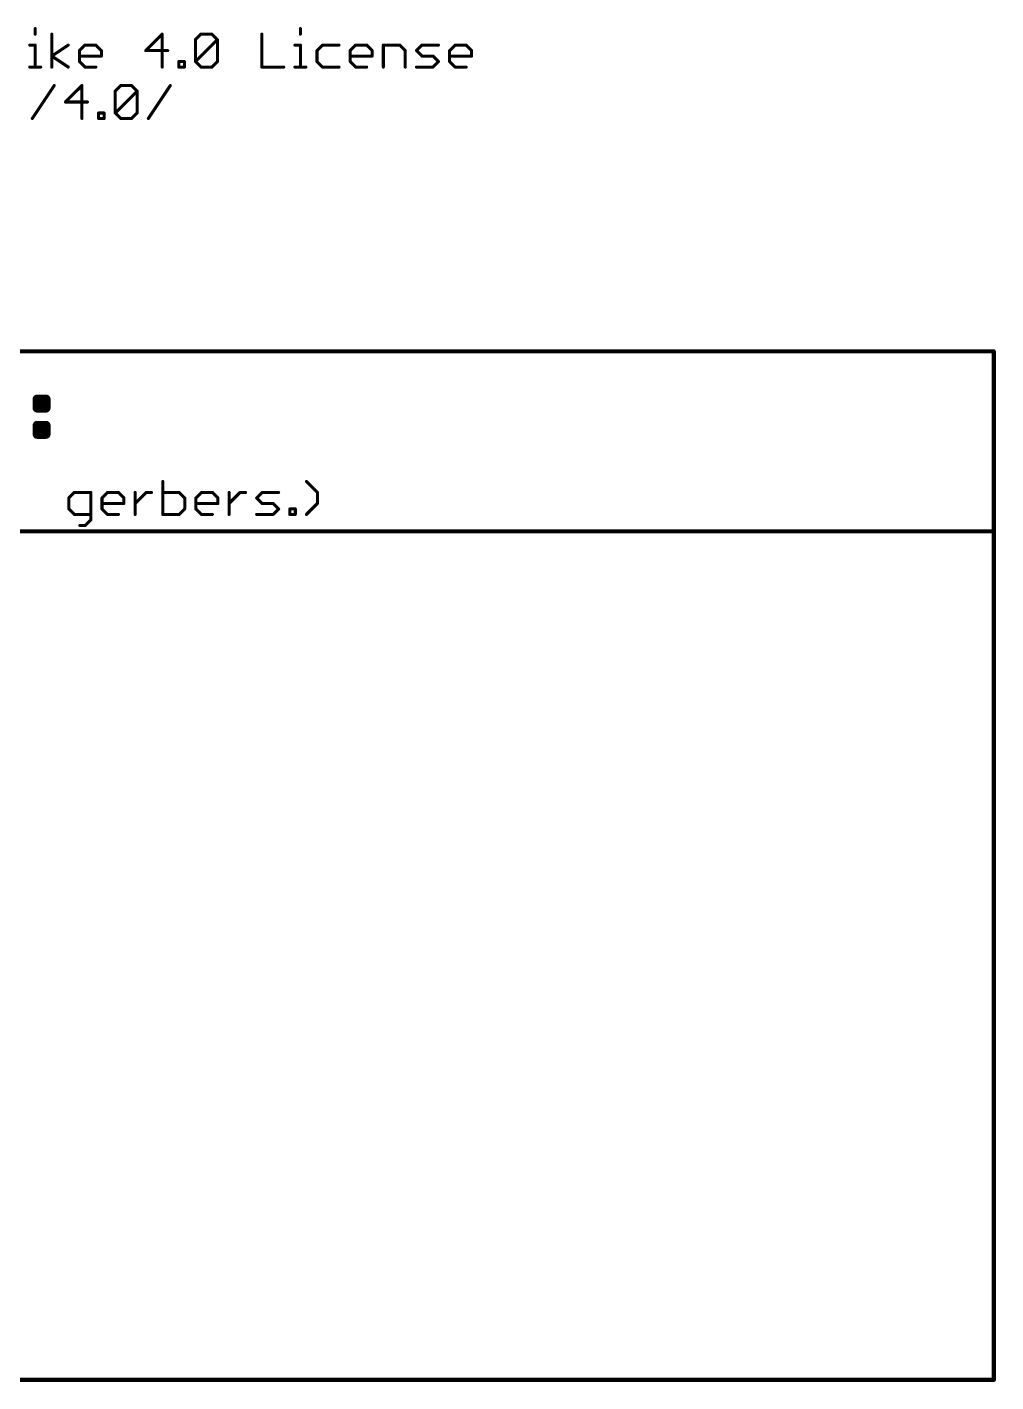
# Model space of a CAD drawing. Extents: x -41 to 92, y -75 to 33.
# Drawn here: x 43.7 to 91.5, y -75 to -8.1 of the extents above; entities that cross this region are included whole.
import ezdxf

# ---------------------------------------------------------------- set-up
doc = ezdxf.new("R2010")
doc.units = 0
doc.layers.add('51', color=53, linetype='CONTINUOUS')

msp = doc.modelspace()

# ---------------------------------------------------------------- linework, layer by layer
at = {"layer": '51'}
for points, const_width in [([(44.0974, -8.1856), (44.0974, -8.4568)], 0.1524), ([(44.9176, -10.0838), (44.9176, -8.4568)], 0.1524), ([(50.3697, -8.4568), (49.5563, -9.2703)], 0.1524), ([(50.3697, -10.0838), (50.3697, -8.4568)], 0.1524), ([(52.012, -8.728), (52.2831, -8.4568)], 0.1524), ([(52.012, -9.8126), (52.012, -8.728)], 0.1524), ([(52.012, -9.8126), (53.0966, -8.728)], 0.1524), ([(52.2831, -8.4568), (52.8255, -8.4568)], 0.1524), ([(52.8255, -8.4568), (53.0966, -8.728)], 0.1524), ([(53.0966, -8.728), (53.0966, -9.8126)], 0.1524), ([(55.2863, -8.4568), (55.2863, -10.0838)], 0.1524), ([(57.1946, -8.1856), (57.1946, -8.4568)], 0.1524), ([(43.8262, -8.9991), (44.0974, -8.9991)], 0.1524), ([(44.0974, -8.9991), (44.0974, -10.0838)], 0.1524), ([(44.9176, -9.5415), (45.7311, -8.9991)], 0.1524), ([(46.2819, -9.2703), (46.5531, -8.9991)], 0.1524), ([(46.2819, -9.8126), (46.2819, -9.2703)], 0.1524), ([(46.5531, -8.9991), (47.0954, -8.9991)], 0.1524), ([(47.0954, -8.9991), (47.3666, -9.2703)], 0.1524), ([(47.3666, -9.2703), (47.3666, -9.5415)], 0.1524), ([(49.5563, -9.2703), (50.6409, -9.2703)], 0.1524), ([(56.9235, -8.9991), (57.1946, -8.9991)], 0.1524), ([(57.1946, -8.9991), (57.1946, -10.0838)], 0.1524), ([(58.2861, -8.9991), (58.0149, -9.2703)], 0.1524), ([(58.0149, -9.2703), (58.0149, -9.8126)], 0.1524), ([(59.0996, -8.9991), (58.2861, -8.9991)], 0.1524), ([(59.652, -9.2703), (59.9232, -8.9991)], 0.1524), ([(59.652, -9.8126), (59.652, -9.2703)], 0.1524), ([(59.9232, -8.9991), (60.4655, -8.9991)], 0.1524), ([(60.4655, -8.9991), (60.7367, -9.2703)], 0.1524), ([(60.7367, -9.2703), (60.7367, -9.5415)], 0.1524), ([(61.2892, -10.0838), (61.2892, -8.9991)], 0.1524), ([(61.2892, -8.9991), (62.1027, -8.9991)], 0.1524), ([(62.1027, -8.9991), (62.3739, -9.2703)], 0.1524), ([(62.3739, -9.2703), (62.3739, -10.0838)], 0.1524), ([(62.9264, -9.2703), (63.1975, -8.9991)], 0.1524), ([(63.1975, -9.5415), (62.9264, -9.2703)], 0.1524), ([(63.1975, -8.9991), (64.011, -8.9991)], 0.1524), ([(64.5635, -9.2703), (64.8347, -8.9991)], 0.1524), ([(64.5635, -9.8126), (64.5635, -9.2703)], 0.1524), ([(64.8347, -8.9991), (65.377, -8.9991)], 0.1524), ([(65.377, -8.9991), (65.6482, -9.2703)], 0.1524), ([(65.6482, -9.2703), (65.6482, -9.5415)], 0.1524), ([(43.8262, -10.0838), (44.3685, -10.0838)], 0.1524), ([(45.7311, -10.0838), (44.9176, -9.5415)], 0.1524), ([(47.3666, -9.5415), (46.2819, -9.5415)], 0.1524), ([(46.5531, -10.0838), (46.2819, -9.8126)], 0.1524), ([(47.0954, -10.0838), (46.5531, -10.0838)], 0.1524), ([(51.1934, -10.0838), (51.1934, -9.8126)], 0.1524), ([(51.1934, -9.8126), (51.4646, -9.8126)], 0.1524), ([(51.4646, -10.0838), (51.1934, -10.0838)], 0.1524), ([(51.4646, -9.8126), (51.4646, -10.0838)], 0.1524), ([(52.2831, -10.0838), (52.012, -9.8126)], 0.1524), ([(52.8255, -10.0838), (52.2831, -10.0838)], 0.1524), ([(53.0966, -9.8126), (52.8255, -10.0838)], 0.1524), ([(55.2863, -10.0838), (56.371, -10.0838)], 0.1524), ([(56.9235, -10.0838), (57.4658, -10.0838)], 0.1524), ([(58.0149, -9.8126), (58.2861, -10.0838)], 0.1524), ([(58.2861, -10.0838), (59.0996, -10.0838)], 0.1524), ([(60.7367, -9.5415), (59.652, -9.5415)], 0.1524), ([(59.9232, -10.0838), (59.652, -9.8126)], 0.1524), ([(60.4655, -10.0838), (59.9232, -10.0838)], 0.1524), ([(62.9264, -10.0838), (63.7399, -10.0838)], 0.1524), ([(63.7399, -9.5415), (63.1975, -9.5415)], 0.1524), ([(64.011, -9.8126), (63.7399, -9.5415)], 0.1524), ([(63.7399, -10.0838), (64.011, -9.8126)], 0.1524), ([(65.6482, -9.5415), (64.5635, -9.5415)], 0.1524), ([(64.8347, -10.0838), (64.5635, -9.8126)], 0.1524), ([(65.377, -10.0838), (64.8347, -10.0838)], 0.1524), ([(43.9546, -12.6238), (45.0393, -10.9968)], 0.1524), ([(46.4053, -10.9968), (45.5918, -11.8103)], 0.1524), ([(46.4053, -12.6238), (46.4053, -10.9968)], 0.1524), ([(48.0475, -11.268), (48.3187, -10.9968)], 0.1524), ([(48.0475, -12.3526), (48.0475, -11.268)], 0.1524), ([(48.0475, -12.3526), (49.1322, -11.268)], 0.1524), ([(48.3187, -10.9968), (48.861, -10.9968)], 0.1524), ([(48.861, -10.9968), (49.1322, -11.268)], 0.1524), ([(49.1322, -11.268), (49.1322, -12.3526)], 0.1524), ([(49.6847, -12.6238), (50.7693, -10.9968)], 0.1524), ([(45.5918, -11.8103), (46.6764, -11.8103)], 0.1524), ([(47.2289, -12.6238), (47.2289, -12.3526)], 0.1524), ([(47.2289, -12.3526), (47.5001, -12.3526)], 0.1524), ([(47.5001, -12.6238), (47.2289, -12.6238)], 0.1524), ([(47.5001, -12.3526), (47.5001, -12.6238)], 0.1524), ([(48.3187, -12.6238), (48.0475, -12.3526)], 0.1524), ([(48.861, -12.6238), (48.3187, -12.6238)], 0.1524), ([(49.1322, -12.3526), (48.861, -12.6238)], 0.1524), ([(-10.16, -24.13), (91.44, -24.13)], 0.2032), ([(91.44, -24.13), (91.44, -33.02)], 0.2032), ([(44.1954, -26.4907), (44.6276, -26.4907)], 0.4572), ([(44.1954, -26.9229), (44.1954, -26.4907)], 0.4572), ([(44.6276, -26.9229), (44.1954, -26.9229)], 0.4572), ([(44.6276, -26.4907), (44.6276, -26.9229)], 0.4572), ([(44.1954, -27.7872), (44.6276, -27.7872)], 0.4572), ([(44.1954, -28.2194), (44.1954, -27.7872)], 0.4572), ([(44.6276, -28.2194), (44.1954, -28.2194)], 0.4572), ([(44.6276, -27.7872), (44.6276, -28.2194)], 0.4572), ([(50.3967, -30.5548), (50.3967, -32.1818)], 0.1524), ([(58.0334, -31.0971), (57.491, -30.5548)], 0.1524), ([(46.0292, -31.0971), (45.7581, -31.3683)], 0.1524), ([(45.7581, -31.3683), (45.7581, -31.9106)], 0.1524), ([(46.8427, -31.0971), (46.0292, -31.0971)], 0.1524), ([(46.8427, -32.453), (46.8427, -31.0971)], 0.1524), ([(47.3952, -31.3683), (47.6664, -31.0971)], 0.1524), ([(47.3952, -31.9106), (47.3952, -31.3683)], 0.1524), ([(47.6664, -31.0971), (48.2087, -31.0971)], 0.1524), ([(48.2087, -31.0971), (48.4799, -31.3683)], 0.1524), ([(48.4799, -31.3683), (48.4799, -31.6395)], 0.1524), ([(49.0324, -32.1818), (49.0324, -31.0971)], 0.1524), ([(49.0324, -31.6395), (49.5747, -31.0971)], 0.1524), ([(49.5747, -31.0971), (49.8459, -31.0971)], 0.1524), ([(51.2102, -31.0971), (50.3967, -31.0971)], 0.1524), ([(51.4813, -31.3683), (51.2102, -31.0971)], 0.1524), ([(51.4813, -31.9106), (51.4813, -31.3683)], 0.1524), ([(52.0338, -31.3683), (52.305, -31.0971)], 0.1524), ([(52.0338, -31.9106), (52.0338, -31.3683)], 0.1524), ([(52.305, -31.0971), (52.8473, -31.0971)], 0.1524), ([(52.8473, -31.0971), (53.1185, -31.3683)], 0.1524), ([(53.1185, -31.3683), (53.1185, -31.6395)], 0.1524), ([(53.671, -32.1818), (53.671, -31.0971)], 0.1524), ([(53.671, -31.6395), (54.2133, -31.0971)], 0.1524), ([(54.2133, -31.0971), (54.4845, -31.0971)], 0.1524), ([(55.0353, -31.3683), (55.3065, -31.0971)], 0.1524), ([(55.3065, -31.6395), (55.0353, -31.3683)], 0.1524), ([(55.3065, -31.0971), (56.12, -31.0971)], 0.1524), ([(58.0334, -31.6395), (58.0334, -31.0971)], 0.1524), ([(45.7581, -31.9106), (46.0292, -32.1818)], 0.1524), ([(46.0292, -32.1818), (46.8427, -32.1818)], 0.1524), ([(48.4799, -31.6395), (47.3952, -31.6395)], 0.1524), ([(47.6664, -32.1818), (47.3952, -31.9106)], 0.1524), ([(48.2087, -32.1818), (47.6664, -32.1818)], 0.1524), ([(50.3967, -32.1818), (51.2102, -32.1818)], 0.1524), ([(51.2102, -32.1818), (51.4813, -31.9106)], 0.1524), ([(53.1185, -31.6395), (52.0338, -31.6395)], 0.1524), ([(52.305, -32.1818), (52.0338, -31.9106)], 0.1524), ([(52.8473, -32.1818), (52.305, -32.1818)], 0.1524), ([(55.0353, -32.1818), (55.8488, -32.1818)], 0.1524), ([(55.8488, -31.6395), (55.3065, -31.6395)], 0.1524), ([(56.12, -31.9106), (55.8488, -31.6395)], 0.1524), ([(55.8488, -32.1818), (56.12, -31.9106)], 0.1524), ([(56.6725, -32.1818), (56.6725, -31.9106)], 0.1524), ([(56.6725, -31.9106), (56.9436, -31.9106)], 0.1524), ([(56.9436, -32.1818), (56.6725, -32.1818)], 0.1524), ([(56.9436, -31.9106), (56.9436, -32.1818)], 0.1524), ([(57.491, -32.1818), (58.0334, -31.6395)], 0.1524), ([(46.3004, -32.7241), (46.5716, -32.7241)], 0.1524), ([(46.5716, -32.7241), (46.8427, -32.453)], 0.1524), ([(-10.16, -33.02), (91.44, -33.02)], 0.2032), ([(91.44, -33.02), (91.44, -74.93)], 0.2032), ([(91.44, -74.93), (-10.16, -74.93)], 0.2032)]:
    msp.add_lwpolyline(points, dxfattribs=dict(at, const_width=const_width))
for points, const_width in [([(44.1355, -8.1856, 1), (44.0593, -8.1856)], 0.0762), ([(44.0593, -8.4568, 1), (44.1355, -8.4568)], 0.0762), ([(44.9557, -8.4568, 1), (44.8795, -8.4568)], 0.0762), ([(50.4078, -8.4568, 1), (50.3316, -8.4568)], 0.0762), ([(50.3967, -8.4838, 1), (50.3428, -8.4299)], 0.0762), ([(51.985, -8.701, 1), (52.0389, -8.7549)], 0.0762), ([(52.0501, -8.728, 1), (51.9739, -8.728)], 0.0762), ([(52.2831, -8.4187, 1), (52.2831, -8.4949)], 0.0762), ([(52.3101, -8.4838, 1), (52.2562, -8.4299)], 0.0762), ([(52.8524, -8.4299, 1), (52.7985, -8.4838)], 0.0762), ([(52.8255, -8.4949, 1), (52.8255, -8.4187)], 0.0762), ([(53.1347, -8.728, 1), (53.0585, -8.728)], 0.0762), ([(53.1236, -8.7549, 1), (53.0697, -8.701)], 0.0762), ([(53.0697, -8.7549, 1), (53.1236, -8.701)], 0.0762), ([(55.3244, -8.4568, 1), (55.2482, -8.4568)], 0.0762), ([(57.2327, -8.1856, 1), (57.1565, -8.1856)], 0.0762), ([(57.1565, -8.4568, 1), (57.2327, -8.4568)], 0.0762), ([(43.8262, -8.961, 1), (43.8262, -9.0372)], 0.0762), ([(44.1355, -8.9991, 1), (44.0593, -8.9991)], 0.0762), ([(44.0974, -9.0372, 1), (44.0974, -8.961)], 0.0762), ([(45.7523, -9.0308, 1), (45.71, -8.9674)], 0.0762), ([(46.32, -9.2703, 1), (46.2438, -9.2703)], 0.0762), ([(46.255, -9.2434, 1), (46.3089, -9.2972)], 0.0762), ([(46.5531, -8.961, 1), (46.5531, -9.0372)], 0.0762), ([(46.58, -9.0261, 1), (46.5262, -8.9722)], 0.0762), ([(47.1224, -8.9722, 1), (47.0685, -9.0261)], 0.0762), ([(47.0954, -9.0372, 1), (47.0954, -8.961)], 0.0762), ([(47.4047, -9.2703, 1), (47.3285, -9.2703)], 0.0762), ([(47.3397, -9.2972, 1), (47.3935, -9.2434)], 0.0762), ([(49.5563, -9.2322, 1), (49.5563, -9.3084)], 0.0762), ([(49.5293, -9.2434, 1), (49.5832, -9.2972)], 0.0762), ([(50.6409, -9.3084, 1), (50.6409, -9.2322)], 0.0762), ([(56.9235, -8.961, 1), (56.9235, -9.0372)], 0.0762), ([(57.2327, -8.9991, 1), (57.1565, -8.9991)], 0.0762), ([(57.1946, -9.0372, 1), (57.1946, -8.961)], 0.0762), ([(58.053, -9.2703, 1), (57.9768, -9.2703)], 0.0762), ([(57.9879, -9.2434, 1), (58.0418, -9.2972)], 0.0762), ([(58.2861, -8.961, 1), (58.2861, -9.0372)], 0.0762), ([(58.313, -9.0261, 1), (58.2591, -8.9722)], 0.0762), ([(59.0996, -9.0372, 1), (59.0996, -8.961)], 0.0762), ([(59.6901, -9.2703, 1), (59.6139, -9.2703)], 0.0762), ([(59.6251, -9.2434, 1), (59.679, -9.2972)], 0.0762), ([(59.9232, -8.961, 1), (59.9232, -9.0372)], 0.0762), ([(59.9502, -9.0261, 1), (59.8963, -8.9722)], 0.0762), ([(60.4925, -8.9722, 1), (60.4386, -9.0261)], 0.0762), ([(60.4655, -9.0372, 1), (60.4655, -8.961)], 0.0762), ([(60.7748, -9.2703, 1), (60.6986, -9.2703)], 0.0762), ([(60.7098, -9.2972, 1), (60.7636, -9.2434)], 0.0762), ([(61.3273, -8.9991, 1), (61.2511, -8.9991)], 0.0762), ([(61.2892, -8.961, 1), (61.2892, -9.0372)], 0.0762), ([(62.1296, -8.9722, 1), (62.0758, -9.0261)], 0.0762), ([(62.1027, -9.0372, 1), (62.1027, -8.961)], 0.0762), ([(62.412, -9.2703, 1), (62.3358, -9.2703)], 0.0762), ([(62.3469, -9.2972, 1), (62.4008, -9.2434)], 0.0762), ([(62.9533, -9.2434, 1), (62.8994, -9.2972)], 0.0762), ([(62.8994, -9.2434, 1), (62.9533, -9.2972)], 0.0762), ([(63.1975, -8.961, 1), (63.1975, -9.0372)], 0.0762), ([(63.2245, -9.0261, 1), (63.1706, -8.9722)], 0.0762), ([(64.011, -9.0372, 1), (64.011, -8.961)], 0.0762), ([(64.6016, -9.2703, 1), (64.5254, -9.2703)], 0.0762), ([(64.5366, -9.2434, 1), (64.5905, -9.2972)], 0.0762), ([(64.8347, -8.961, 1), (64.8347, -9.0372)], 0.0762), ([(64.8616, -9.0261, 1), (64.8077, -8.9722)], 0.0762), ([(65.404, -8.9722, 1), (65.3501, -9.0261)], 0.0762), ([(65.377, -9.0372, 1), (65.377, -8.961)], 0.0762), ([(65.6863, -9.2703, 1), (65.6101, -9.2703)], 0.0762), ([(65.6212, -9.2972, 1), (65.6751, -9.2434)], 0.0762), ([(43.8262, -10.0457, 1), (43.8262, -10.1219)], 0.0762), ([(44.3685, -10.1219, 1), (44.3685, -10.0457)], 0.0762), ([(44.9388, -9.5098, 1), (44.8965, -9.5732)], 0.0762), ([(44.8965, -9.5098, 1), (44.9388, -9.5732)], 0.0762), ([(45.71, -10.1155, 1), (45.7523, -10.0521)], 0.0762), ([(46.2819, -9.5034, 1), (46.2819, -9.5796)], 0.0762), ([(46.3089, -9.7857, 1), (46.255, -9.8396)], 0.0762), ([(46.2438, -9.8126, 1), (46.32, -9.8126)], 0.0762), ([(46.5531, -10.0457, 1), (46.5531, -10.1219)], 0.0762), ([(46.5262, -10.1107, 1), (46.58, -10.0569)], 0.0762), ([(47.0954, -10.1219, 1), (47.0954, -10.0457)], 0.0762), ([(47.3285, -9.5415, 1), (47.4047, -9.5415)], 0.0762), ([(47.3666, -9.5796, 1), (47.3666, -9.5034)], 0.0762), ([(51.2315, -9.8126, 1), (51.1553, -9.8126)], 0.0762), ([(51.1934, -9.7745, 1), (51.1934, -9.8507)], 0.0762), ([(51.1934, -10.0457, 1), (51.1934, -10.1219)], 0.0762), ([(51.5027, -9.8126, 1), (51.4265, -9.8126)], 0.0762), ([(51.4646, -9.8507, 1), (51.4646, -9.7745)], 0.0762), ([(51.4646, -10.1219, 1), (51.4646, -10.0457)], 0.0762), ([(52.0389, -9.7857, 1), (51.985, -9.8396)], 0.0762), ([(51.985, -9.7857, 1), (52.0389, -9.8396)], 0.0762), ([(51.9739, -9.8126, 1), (52.0501, -9.8126)], 0.0762), ([(52.2831, -10.0457, 1), (52.2831, -10.1219)], 0.0762), ([(52.2562, -10.1107, 1), (52.3101, -10.0569)], 0.0762), ([(52.7985, -10.0569, 1), (52.8524, -10.1107)], 0.0762), ([(52.8255, -10.1219, 1), (52.8255, -10.0457)], 0.0762), ([(53.0585, -9.8126, 1), (53.1347, -9.8126)], 0.0762), ([(53.1236, -9.8396, 1), (53.0697, -9.7857)], 0.0762), ([(55.2863, -10.0457, 1), (55.2863, -10.1219)], 0.0762), ([(56.371, -10.1219, 1), (56.371, -10.0457)], 0.0762), ([(56.9235, -10.0457, 1), (56.9235, -10.1219)], 0.0762), ([(57.4658, -10.1219, 1), (57.4658, -10.0457)], 0.0762), ([(58.0418, -9.7857, 1), (57.9879, -9.8396)], 0.0762), ([(57.9768, -9.8126, 1), (58.053, -9.8126)], 0.0762), ([(58.2861, -10.0457, 1), (58.2861, -10.1219)], 0.0762), ([(58.2591, -10.1107, 1), (58.313, -10.0569)], 0.0762), ([(59.0996, -10.1219, 1), (59.0996, -10.0457)], 0.0762), ([(59.652, -9.5034, 1), (59.652, -9.5796)], 0.0762), ([(59.679, -9.7857, 1), (59.6251, -9.8396)], 0.0762), ([(59.6139, -9.8126, 1), (59.6901, -9.8126)], 0.0762), ([(59.9232, -10.0457, 1), (59.9232, -10.1219)], 0.0762), ([(59.8963, -10.1107, 1), (59.9502, -10.0569)], 0.0762), ([(60.4655, -10.1219, 1), (60.4655, -10.0457)], 0.0762), ([(60.6986, -9.5415, 1), (60.7748, -9.5415)], 0.0762), ([(60.7367, -9.5796, 1), (60.7367, -9.5034)], 0.0762), ([(62.9264, -10.0457, 1), (62.9264, -10.1219)], 0.0762), ([(63.1975, -9.5034, 1), (63.1975, -9.5796)], 0.0762), ([(63.1706, -9.5684, 1), (63.2245, -9.5145)], 0.0762), ([(63.7668, -9.5145, 1), (63.7129, -9.5684)], 0.0762), ([(63.7129, -10.0569, 1), (63.7668, -10.1107)], 0.0762), ([(63.7399, -9.5796, 1), (63.7399, -9.5034)], 0.0762), ([(63.7399, -10.1219, 1), (63.7399, -10.0457)], 0.0762), ([(64.038, -9.8396, 1), (63.9841, -9.7857)], 0.0762), ([(63.9841, -9.8396, 1), (64.038, -9.7857)], 0.0762), ([(64.5635, -9.5034, 1), (64.5635, -9.5796)], 0.0762), ([(64.5905, -9.7857, 1), (64.5366, -9.8396)], 0.0762), ([(64.5254, -9.8126, 1), (64.6016, -9.8126)], 0.0762), ([(64.8347, -10.0457, 1), (64.8347, -10.1219)], 0.0762), ([(64.8077, -10.1107, 1), (64.8616, -10.0569)], 0.0762), ([(65.377, -10.1219, 1), (65.377, -10.0457)], 0.0762), ([(65.6101, -9.5415, 1), (65.6863, -9.5415)], 0.0762), ([(65.6482, -9.5796, 1), (65.6482, -9.5034)], 0.0762), ([(44.0593, -10.0838, 1), (44.1355, -10.0838)], 0.0762), ([(44.8795, -10.0838, 1), (44.9557, -10.0838)], 0.0762), ([(50.3316, -10.0838, 1), (50.4078, -10.0838)], 0.0762), ([(51.1553, -10.0838, 1), (51.2315, -10.0838)], 0.0762), ([(51.4265, -10.0838, 1), (51.5027, -10.0838)], 0.0762), ([(55.2482, -10.0838, 1), (55.3244, -10.0838)], 0.0762), ([(57.1565, -10.0838, 1), (57.2327, -10.0838)], 0.0762), ([(61.2511, -10.0838, 1), (61.3273, -10.0838)], 0.0762), ([(62.3358, -10.0838, 1), (62.412, -10.0838)], 0.0762), ([(45.071, -11.0179, 1), (45.0076, -10.9757)], 0.0762), ([(46.4434, -10.9968, 1), (46.3672, -10.9968)], 0.0762), ([(46.4322, -11.0238, 1), (46.3783, -10.9699)], 0.0762), ([(48.0856, -11.268, 1), (48.0094, -11.268)], 0.0762), ([(48.0206, -11.241, 1), (48.0744, -11.2949)], 0.0762), ([(48.3187, -10.9587, 1), (48.3187, -11.0349)], 0.0762), ([(48.3456, -11.0238, 1), (48.2917, -10.9699)], 0.0762), ([(48.8879, -10.9699, 1), (48.8341, -11.0238)], 0.0762), ([(48.861, -11.0349, 1), (48.861, -10.9587)], 0.0762), ([(49.1703, -11.268, 1), (49.0941, -11.268)], 0.0762), ([(49.1591, -11.2949, 1), (49.1052, -11.241)], 0.0762), ([(49.1052, -11.2949, 1), (49.1591, -11.241)], 0.0762), ([(50.801, -11.0179, 1), (50.7376, -10.9757)], 0.0762), ([(45.5918, -11.7722, 1), (45.5918, -11.8484)], 0.0762), ([(45.5648, -11.7834, 1), (45.6187, -11.8372)], 0.0762), ([(46.6764, -11.8484, 1), (46.6764, -11.7722)], 0.0762), ([(43.9229, -12.6027, 1), (43.9863, -12.6449)], 0.0762), ([(46.3672, -12.6238, 1), (46.4434, -12.6238)], 0.0762), ([(47.267, -12.3526, 1), (47.1908, -12.3526)], 0.0762), ([(47.2289, -12.3145, 1), (47.2289, -12.3907)], 0.0762), ([(47.2289, -12.5857, 1), (47.2289, -12.6619)], 0.0762), ([(47.1908, -12.6238, 1), (47.267, -12.6238)], 0.0762), ([(47.5382, -12.3526, 1), (47.462, -12.3526)], 0.0762), ([(47.462, -12.6238, 1), (47.5382, -12.6238)], 0.0762), ([(47.5001, -12.3907, 1), (47.5001, -12.3145)], 0.0762), ([(47.5001, -12.6619, 1), (47.5001, -12.5857)], 0.0762), ([(48.0744, -12.3257, 1), (48.0206, -12.3796)], 0.0762), ([(48.0206, -12.3257, 1), (48.0744, -12.3796)], 0.0762), ([(48.0094, -12.3526, 1), (48.0856, -12.3526)], 0.0762), ([(48.3187, -12.5857, 1), (48.3187, -12.6619)], 0.0762), ([(48.2917, -12.6507, 1), (48.3456, -12.5969)], 0.0762), ([(48.8341, -12.5969, 1), (48.8879, -12.6507)], 0.0762), ([(48.861, -12.6619, 1), (48.861, -12.5857)], 0.0762), ([(49.0941, -12.3526, 1), (49.1703, -12.3526)], 0.0762), ([(49.1591, -12.3796, 1), (49.1052, -12.3257)], 0.0762), ([(49.653, -12.6027, 1), (49.7164, -12.6449)], 0.0762), ([(91.4908, -24.13, 1), (91.3892, -24.13)], 0.1016), ([(91.44, -24.1808, 1), (91.44, -24.0792)], 0.1016), ([(44.1954, -26.3764, 1), (44.1954, -26.605)], 0.2286), ([(44.3097, -26.4907, 1), (44.0811, -26.4907)], 0.2286), ([(44.1954, -26.8086, 1), (44.1954, -27.0372)], 0.2286), ([(44.7419, -26.4907, 1), (44.5133, -26.4907)], 0.2286), ([(44.6276, -26.605, 1), (44.6276, -26.3764)], 0.2286), ([(44.6276, -27.0372, 1), (44.6276, -26.8086)], 0.2286), ([(44.0811, -26.9229, 1), (44.3097, -26.9229)], 0.2286), ([(44.5133, -26.9229, 1), (44.7419, -26.9229)], 0.2286), ([(44.1954, -27.6729, 1), (44.1954, -27.9015)], 0.2286), ([(44.3097, -27.7872, 1), (44.0811, -27.7872)], 0.2286), ([(44.1954, -28.1051, 1), (44.1954, -28.3337)], 0.2286), ([(44.0811, -28.2194, 1), (44.3097, -28.2194)], 0.2286), ([(44.7419, -27.7872, 1), (44.5133, -27.7872)], 0.2286), ([(44.5133, -28.2194, 1), (44.7419, -28.2194)], 0.2286), ([(44.6276, -27.9015, 1), (44.6276, -27.6729)], 0.2286), ([(44.6276, -28.3337, 1), (44.6276, -28.1051)], 0.2286), ([(50.4348, -30.5548, 1), (50.3586, -30.5548)], 0.0762), ([(57.518, -30.5279, 1), (57.4641, -30.5818)], 0.0762), ([(45.7962, -31.3683, 1), (45.72, -31.3683)], 0.0762), ([(45.7311, -31.3414, 1), (45.785, -31.3952)], 0.0762), ([(46.0292, -31.059, 1), (46.0292, -31.1352)], 0.0762), ([(46.0562, -31.1241, 1), (46.0023, -31.0702)], 0.0762), ([(46.8808, -31.0971, 1), (46.8046, -31.0971)], 0.0762), ([(46.8427, -31.1352, 1), (46.8427, -31.059)], 0.0762), ([(47.4333, -31.3683, 1), (47.3571, -31.3683)], 0.0762), ([(47.3683, -31.3414, 1), (47.4222, -31.3952)], 0.0762), ([(47.6664, -31.059, 1), (47.6664, -31.1352)], 0.0762), ([(47.6933, -31.1241, 1), (47.6395, -31.0702)], 0.0762), ([(48.2357, -31.0702, 1), (48.1818, -31.1241)], 0.0762), ([(48.2087, -31.1352, 1), (48.2087, -31.059)], 0.0762), ([(48.518, -31.3683, 1), (48.4418, -31.3683)], 0.0762), ([(48.4529, -31.3952, 1), (48.5068, -31.3414)], 0.0762), ([(49.0705, -31.0971, 1), (48.9943, -31.0971)], 0.0762), ([(49.5747, -31.059, 1), (49.5747, -31.1352)], 0.0762), ([(49.6017, -31.1241, 1), (49.5478, -31.0702)], 0.0762), ([(49.8459, -31.1352, 1), (49.8459, -31.059)], 0.0762), ([(50.3967, -31.059, 1), (50.3967, -31.1352)], 0.0762), ([(51.2371, -31.0702, 1), (51.1832, -31.1241)], 0.0762), ([(51.2102, -31.1352, 1), (51.2102, -31.059)], 0.0762), ([(51.5194, -31.3683, 1), (51.4432, -31.3683)], 0.0762), ([(51.4544, -31.3952, 1), (51.5083, -31.3414)], 0.0762), ([(52.0719, -31.3683, 1), (51.9957, -31.3683)], 0.0762), ([(52.0069, -31.3414, 1), (52.0608, -31.3952)], 0.0762), ([(52.305, -31.059, 1), (52.305, -31.1352)], 0.0762), ([(52.3319, -31.1241, 1), (52.2781, -31.0702)], 0.0762), ([(52.8743, -31.0702, 1), (52.8204, -31.1241)], 0.0762), ([(52.8473, -31.1352, 1), (52.8473, -31.059)], 0.0762), ([(53.1566, -31.3683, 1), (53.0804, -31.3683)], 0.0762), ([(53.0916, -31.3952, 1), (53.1454, -31.3414)], 0.0762), ([(53.7091, -31.0971, 1), (53.6329, -31.0971)], 0.0762), ([(54.2133, -31.059, 1), (54.2133, -31.1352)], 0.0762), ([(54.2403, -31.1241, 1), (54.1864, -31.0702)], 0.0762), ([(54.4845, -31.1352, 1), (54.4845, -31.059)], 0.0762), ([(55.0622, -31.3414, 1), (55.0084, -31.3952)], 0.0762), ([(55.0084, -31.3414, 1), (55.0622, -31.3952)], 0.0762), ([(55.3065, -31.059, 1), (55.3065, -31.1352)], 0.0762), ([(55.3334, -31.1241, 1), (55.2795, -31.0702)], 0.0762), ([(56.12, -31.1352, 1), (56.12, -31.059)], 0.0762), ([(58.0715, -31.0971, 1), (57.9953, -31.0971)], 0.0762), ([(58.0064, -31.1241, 1), (58.0603, -31.0702)], 0.0762), ([(45.785, -31.8837, 1), (45.7311, -31.9376)], 0.0762), ([(45.72, -31.9106, 1), (45.7962, -31.9106)], 0.0762), ([(46.0292, -32.1437, 1), (46.0292, -32.2199)], 0.0762), ([(46.0023, -32.2087, 1), (46.0562, -32.1549)], 0.0762), ([(46.8427, -32.2199, 1), (46.8427, -32.1437)], 0.0762), ([(47.3952, -31.6014, 1), (47.3952, -31.6776)], 0.0762), ([(47.4222, -31.8837, 1), (47.3683, -31.9376)], 0.0762), ([(47.3571, -31.9106, 1), (47.4333, -31.9106)], 0.0762), ([(47.6664, -32.1437, 1), (47.6664, -32.2199)], 0.0762), ([(47.6395, -32.2087, 1), (47.6933, -32.1549)], 0.0762), ([(48.2087, -32.2199, 1), (48.2087, -32.1437)], 0.0762), ([(48.4418, -31.6395, 1), (48.518, -31.6395)], 0.0762), ([(48.4799, -31.6776, 1), (48.4799, -31.6014)], 0.0762), ([(49.0054, -31.6125, 1), (49.0593, -31.6664)], 0.0762), ([(50.3967, -32.1437, 1), (50.3967, -32.2199)], 0.0762), ([(51.1832, -32.1549, 1), (51.2371, -32.2087)], 0.0762), ([(51.2102, -32.2199, 1), (51.2102, -32.1437)], 0.0762), ([(51.4432, -31.9106, 1), (51.5194, -31.9106)], 0.0762), ([(51.5083, -31.9376, 1), (51.4544, -31.8837)], 0.0762), ([(52.0338, -31.6014, 1), (52.0338, -31.6776)], 0.0762), ([(52.0608, -31.8837, 1), (52.0069, -31.9376)], 0.0762), ([(51.9957, -31.9106, 1), (52.0719, -31.9106)], 0.0762), ([(52.305, -32.1437, 1), (52.305, -32.2199)], 0.0762), ([(52.2781, -32.2087, 1), (52.3319, -32.1549)], 0.0762), ([(52.8473, -32.2199, 1), (52.8473, -32.1437)], 0.0762), ([(53.0804, -31.6395, 1), (53.1566, -31.6395)], 0.0762), ([(53.1185, -31.6776, 1), (53.1185, -31.6014)], 0.0762), ([(53.6441, -31.6125, 1), (53.6979, -31.6664)], 0.0762), ([(55.0353, -32.1437, 1), (55.0353, -32.2199)], 0.0762), ([(55.3065, -31.6014, 1), (55.3065, -31.6776)], 0.0762), ([(55.2795, -31.6664, 1), (55.3334, -31.6125)], 0.0762), ([(55.8757, -31.6125, 1), (55.8218, -31.6664)], 0.0762), ([(55.8218, -32.1549, 1), (55.8757, -32.2087)], 0.0762), ([(55.8488, -31.6776, 1), (55.8488, -31.6014)], 0.0762), ([(55.8488, -32.2199, 1), (55.8488, -32.1437)], 0.0762), ([(56.1469, -31.9376, 1), (56.093, -31.8837)], 0.0762), ([(56.093, -31.9376, 1), (56.1469, -31.8837)], 0.0762), ([(56.7106, -31.9106, 1), (56.6344, -31.9106)], 0.0762), ([(56.6725, -31.8725, 1), (56.6725, -31.9487)], 0.0762), ([(56.6725, -32.1437, 1), (56.6725, -32.2199)], 0.0762), ([(56.9817, -31.9106, 1), (56.9055, -31.9106)], 0.0762), ([(56.9436, -31.9487, 1), (56.9436, -31.8725)], 0.0762), ([(56.9436, -32.2199, 1), (56.9436, -32.1437)], 0.0762), ([(57.4641, -32.1549, 1), (57.518, -32.2087)], 0.0762), ([(57.9953, -31.6395, 1), (58.0715, -31.6395)], 0.0762), ([(58.0603, -31.6664, 1), (58.0064, -31.6125)], 0.0762), ([(46.3004, -32.686, 1), (46.3004, -32.7622)], 0.0762), ([(46.5446, -32.6972, 1), (46.5985, -32.7511)], 0.0762), ([(46.5716, -32.7622, 1), (46.5716, -32.686)], 0.0762), ([(46.8046, -32.453, 1), (46.8808, -32.453)], 0.0762), ([(46.8697, -32.4799, 1), (46.8158, -32.426)], 0.0762), ([(48.9943, -32.1818, 1), (49.0705, -32.1818)], 0.0762), ([(50.3586, -32.1818, 1), (50.4348, -32.1818)], 0.0762), ([(53.6329, -32.1818, 1), (53.7091, -32.1818)], 0.0762), ([(56.6344, -32.1818, 1), (56.7106, -32.1818)], 0.0762), ([(56.9055, -32.1818, 1), (56.9817, -32.1818)], 0.0762), ([(91.4908, -33.02, 1), (91.3892, -33.02)], 0.1016), ([(91.3892, -33.02, 1), (91.4908, -33.02)], 0.1016), ([(91.44, -33.0708, 1), (91.44, -32.9692)], 0.1016), ([(91.3892, -74.93, 1), (91.4908, -74.93)], 0.1016), ([(91.44, -74.9808, 1), (91.44, -74.8792)], 0.1016)]:
    msp.add_lwpolyline(points, format="xyb", dxfattribs=dict(at, const_width=const_width))

doc.saveas('drawing.dxf')
